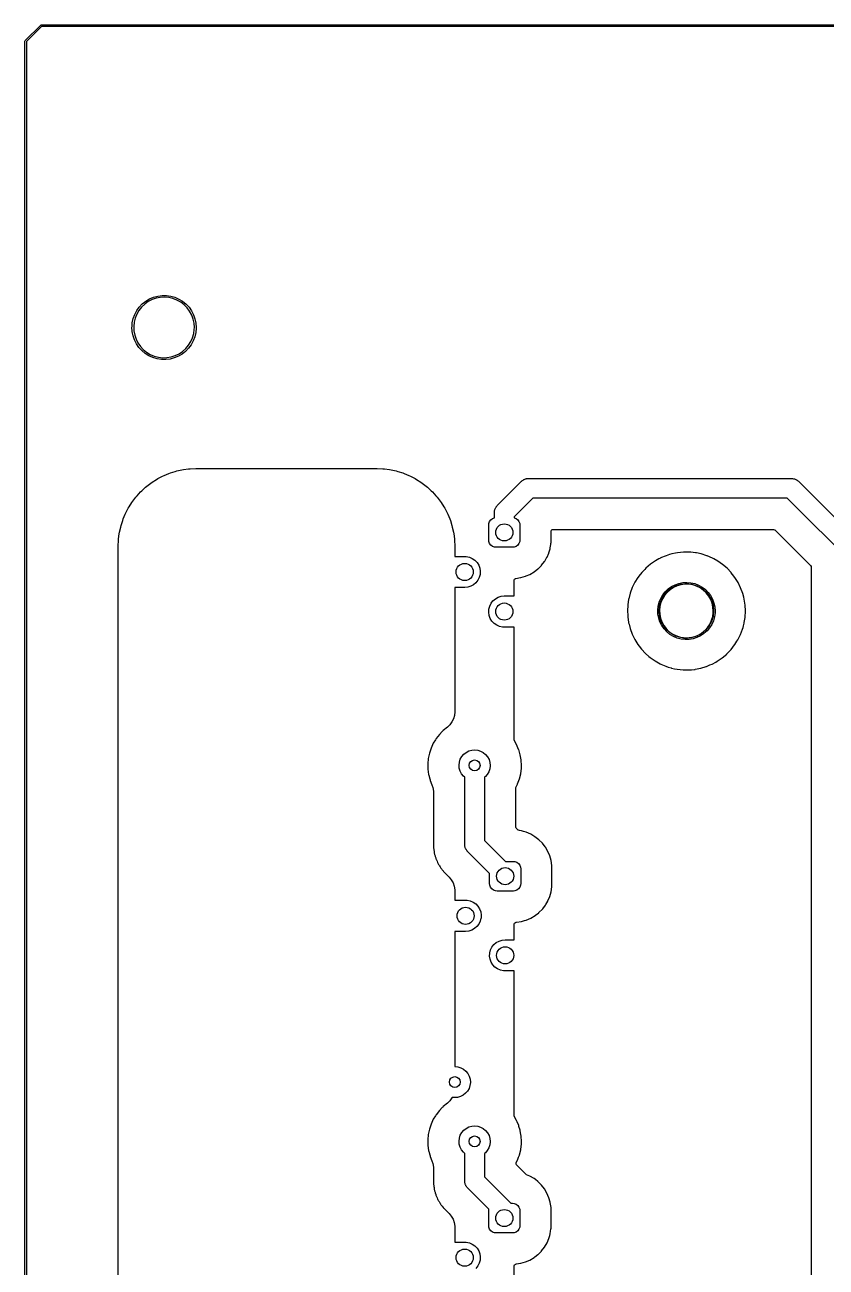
# Model space of a CAD drawing. Extents: x 0 to 145, y 0 to 145.
# Drawn here: x -0.1 to 51.4, y 65.3 to 145.1 of the extents above; entities that cross this region are included whole.
import ezdxf

# ---------------------------------------------------------------- set-up
doc = ezdxf.new("R2010")
doc.units = 0
doc.layers.add('BLACK', color=7, linetype='CONTINUOUS')

msp = doc.modelspace()

# ---------------------------------------------------------------- linework, layer by layer
at = {"layer": 'BLACK', "linetype": 'CONTINUOUS'}
for p, q in [((-0.03535, 144.035), (0.96464, 145.035)), ((1.02071, 144.95), (0.05, 143.979)), ((0.96464, 145.035), (1, 145.05)), ((1, 145.05), (144, 145.05)), ((143.979, 144.95), (1.02071, 144.95)), ((-0.05, 144), (-0.03535, 144.035)), ((-0.05, 1), (-0.05, 144)), ((0.05, 143.979), (0.05, 1.02071)), ((7.94478, 127.465), (8.20253, 127.575)), ((8.20253, 127.575), (8.47283, 127.649)), ((8.63623, 127.56), (8.36678, 127.506)), ((8.47283, 127.649), (8.75065, 127.686)), ((8.91055, 127.575), (8.63623, 127.56)), ((8.75065, 127.686), (9.03087, 127.684)), ((9.18426, 127.551), (8.91055, 127.575)), ((9.03087, 127.684), (9.3083, 127.645)), ((9.4519, 127.489), (9.18426, 127.551)), ((9.3083, 127.645), (9.5778, 127.568)), ((9.5778, 127.568), (9.83439, 127.456)), ((7.12922, 126.716), (7.29274, 126.943)), ((7.44145, 126.939), (7.27136, 126.723)), ((7.29274, 126.943), (7.48564, 127.146)), ((7.64024, 127.129), (7.44145, 126.939)), ((7.48564, 127.146), (7.70433, 127.322)), ((7.86376, 127.288), (7.64024, 127.129)), ((7.70433, 127.322), (7.94478, 127.465)), ((8.10756, 127.415), (7.86376, 127.288)), ((8.36678, 127.506), (8.10756, 127.415)), ((9.70812, 127.39), (9.4519, 127.489)), ((9.94782, 127.256), (9.70812, 127.39)), ((9.83439, 127.456), (10.0733, 127.309)), ((10.1662, 127.089), (9.94782, 127.256)), ((10.0733, 127.309), (10.2902, 127.132)), ((10.359, 126.893), (10.1662, 127.089)), ((10.2902, 127.132), (10.4809, 126.926)), ((10.5222, 126.672), (10.359, 126.893)), ((10.4809, 126.926), (10.642, 126.697)), ((6.8421, 125.931), (6.90179, 126.205)), ((6.90179, 126.205), (6.9981, 126.468)), ((6.96401, 125.964), (6.936, 125.691)), ((7.03024, 126.231), (6.96401, 125.964)), ((6.9981, 126.468), (7.12922, 126.716)), ((7.13338, 126.486), (7.03024, 126.231)), ((7.27136, 126.723), (7.13338, 126.486)), ((10.6526, 126.43), (10.5222, 126.672)), ((10.642, 126.697), (10.7706, 126.448)), ((10.7477, 126.173), (10.6526, 126.43)), ((10.8056, 125.904), (10.7477, 126.173)), ((10.7706, 126.448), (10.8641, 126.184)), ((10.8641, 126.184), (10.9209, 125.91)), ((6.82011, 125.652), (6.82322, 125.691)), ((6.83624, 125.372), (6.82011, 125.652)), ((6.82322, 125.691), (6.8421, 125.931)), ((6.89019, 125.097), (6.83624, 125.372)), ((6.936, 125.691), (6.94679, 125.417)), ((6.94679, 125.417), (6.99615, 125.146)), ((10.71, 124.971), (10.7845, 125.236)), ((10.7845, 125.236), (10.8211, 125.508)), ((10.825, 125.63), (10.8056, 125.904)), ((10.8211, 125.508), (10.825, 125.63)), ((10.9146, 125.308), (10.8521, 125.035)), ((10.9395, 125.587), (10.9146, 125.308)), ((10.9209, 125.91), (10.94, 125.63)), ((10.94, 125.63), (10.9395, 125.587)), ((6.98096, 124.832), (6.89019, 125.097)), ((7.10687, 124.581), (6.98096, 124.832)), ((6.99615, 125.146), (7.08309, 124.886)), ((7.08309, 124.886), (7.20589, 124.64)), ((7.26559, 124.35), (7.10687, 124.581)), ((7.20589, 124.64), (7.3621, 124.414)), ((7.3621, 124.414), (7.54859, 124.212)), ((10.2767, 124.276), (10.4535, 124.487)), ((10.6193, 124.526), (10.4534, 124.3)), ((10.4535, 124.487), (10.5989, 124.72)), ((10.5989, 124.72), (10.71, 124.971)), ((10.753, 124.772), (10.6193, 124.526)), ((10.8521, 125.035), (10.753, 124.772)), ((7.45418, 124.143), (7.26559, 124.35)), ((7.66916, 123.963), (7.45418, 124.143)), ((7.54859, 124.212), (7.76164, 124.039)), ((7.90654, 123.815), (7.66916, 123.963)), ((7.76164, 124.039), (7.99701, 123.897)), ((8.16194, 123.699), (7.90654, 123.815)), ((7.99701, 123.897), (8.25, 123.79)), ((8.43062, 123.62), (8.16194, 123.699)), ((8.25, 123.79), (8.51555, 123.719)), ((8.70762, 123.577), (8.43062, 123.62)), ((8.51555, 123.719), (8.78838, 123.687)), ((8.98781, 123.573), (8.70762, 123.577)), ((8.78838, 123.687), (9.06304, 123.694)), ((9.26601, 123.606), (8.98781, 123.573)), ((9.06304, 123.694), (9.33404, 123.739)), ((9.53706, 123.678), (9.26601, 123.606)), ((9.33404, 123.739), (9.59599, 123.822)), ((9.79595, 123.785), (9.53706, 123.678)), ((9.59599, 123.822), (9.84365, 123.941)), ((10.0379, 123.926), (9.79595, 123.785)), ((9.84365, 123.941), (10.0721, 124.093)), ((10.2584, 124.099), (10.0379, 123.926)), ((10.0721, 124.093), (10.2767, 124.276)), ((10.4534, 124.3), (10.2584, 124.099)), ((9.28274, 116.295), (9.59307, 116.393)), ((9.59307, 116.393), (9.69998, 116.422)), ((9.69998, 116.422), (10.0177, 116.492)), ((10.0177, 116.492), (10.1267, 116.511)), ((10.1267, 116.511), (10.4493, 116.554)), ((10.4493, 116.554), (10.5596, 116.563)), ((10.5596, 116.563), (10.9123, 116.579)), ((10.9123, 116.579), (10.9677, 116.58)), ((10.9677, 116.58), (22.5023, 116.58)), ((22.5023, 116.58), (22.5577, 116.579)), ((22.5577, 116.579), (22.9104, 116.563)), ((22.9104, 116.563), (23.0207, 116.554)), ((23.0207, 116.554), (23.3433, 116.511)), ((23.3433, 116.511), (23.4523, 116.492)), ((23.4523, 116.492), (23.77, 116.422)), ((23.77, 116.422), (23.8769, 116.393)), ((23.8769, 116.393), (24.1873, 116.295)), ((7.77002, 115.444), (8.02817, 115.642)), ((8.02817, 115.642), (8.11885, 115.706)), ((8.11885, 115.706), (8.39327, 115.88)), ((8.39327, 115.88), (8.48914, 115.936)), ((8.48914, 115.936), (8.77777, 116.086)), ((8.77777, 116.086), (8.87809, 116.133)), ((8.87809, 116.133), (9.17871, 116.257)), ((9.17871, 116.257), (9.28274, 116.295)), ((24.1873, 116.295), (24.2913, 116.257)), ((24.2913, 116.257), (24.5919, 116.133)), ((24.5919, 116.133), (24.6922, 116.086)), ((24.6922, 116.086), (24.9809, 115.936)), ((24.9809, 115.936), (25.0767, 115.88)), ((25.0767, 115.88), (25.3511, 115.706)), ((25.3511, 115.706), (25.4418, 115.642)), ((25.4418, 115.642), (25.7, 115.444)), ((30.256, 114.199), (31.816, 115.759)), ((31.816, 115.759), (31.8265, 115.768)), ((31.8265, 115.768), (31.8303, 115.773)), ((31.8303, 115.773), (31.8384, 115.779)), ((31.8384, 115.779), (31.8758, 115.812)), ((31.8758, 115.812), (31.9187, 115.837)), ((31.9187, 115.837), (31.9591, 115.866)), ((31.9591, 115.866), (31.987, 115.878)), ((31.987, 115.878), (32.0128, 115.893)), ((32.0128, 115.893), (32.0607, 115.907)), ((32.0607, 115.907), (32.1071, 115.925)), ((32.1071, 115.925), (32.1368, 115.929)), ((32.1368, 115.929), (32.1657, 115.937)), ((32.1657, 115.937), (32.2155, 115.939)), ((32.2155, 115.939), (32.265, 115.945)), ((32.265, 115.945), (49.12, 115.945)), ((49.12, 115.945), (49.134, 115.944)), ((49.134, 115.944), (49.1399, 115.945)), ((49.1399, 115.945), (49.1498, 115.943)), ((49.1498, 115.943), (49.1996, 115.94)), ((49.1996, 115.94), (49.2479, 115.928)), ((49.2479, 115.928), (49.2972, 115.92)), ((49.2972, 115.92), (49.3247, 115.908)), ((49.3247, 115.908), (49.3538, 115.9)), ((49.3538, 115.9), (49.3975, 115.876)), ((49.3975, 115.876), (49.4432, 115.857)), ((49.4432, 115.857), (49.4669, 115.838)), ((49.4669, 115.838), (49.4932, 115.824)), ((49.4932, 115.824), (49.5296, 115.79)), ((49.5296, 115.79), (49.569, 115.759)), ((49.569, 115.759), (54.649, 110.679)), ((7.07605, 114.75), (7.14721, 114.835)), ((7.14721, 114.835), (7.36703, 115.075)), ((7.36703, 115.075), (7.44532, 115.153)), ((7.44532, 115.153), (7.68521, 115.373)), ((7.68521, 115.373), (7.77002, 115.444)), ((25.7, 115.444), (25.7848, 115.373)), ((25.7848, 115.373), (26.0247, 115.153)), ((26.0247, 115.153), (26.103, 115.075)), ((26.103, 115.075), (26.3228, 114.835)), ((26.3228, 114.835), (26.3939, 114.75)), ((6.43404, 113.742), (6.58429, 114.031)), ((6.58429, 114.031), (6.63965, 114.127)), ((6.63965, 114.127), (6.81447, 114.401)), ((6.81447, 114.401), (6.87796, 114.492)), ((6.87796, 114.492), (7.07605, 114.75)), ((26.3939, 114.75), (26.592, 114.492)), ((26.592, 114.492), (26.6555, 114.401)), ((26.6555, 114.401), (26.8304, 114.127)), ((26.8304, 114.127), (26.8857, 114.031)), ((26.8857, 114.031), (27.036, 113.742)), ((30.1146, 113.984), (30.1386, 114.027)), ((30.1386, 114.027), (30.1584, 114.073)), ((30.1584, 114.073), (30.1768, 114.097)), ((30.1768, 114.097), (30.1913, 114.123)), ((30.1913, 114.123), (30.2254, 114.16)), ((30.2254, 114.16), (30.256, 114.199)), ((32.528, 114.675), (31.34, 113.487)), ((48.857, 114.675), (32.528, 114.675)), ((53.565, 109.967), (48.857, 114.675)), ((6.12703, 112.927), (6.22488, 113.237)), ((6.22488, 113.237), (6.26274, 113.341)), ((6.26274, 113.341), (6.38726, 113.642)), ((6.38726, 113.642), (6.43404, 113.742)), ((27.036, 113.742), (27.0827, 113.642)), ((27.0827, 113.642), (27.2073, 113.341)), ((27.2073, 113.341), (27.2451, 113.237)), ((27.2451, 113.237), (27.343, 112.927)), ((29.7635, 113.185), (29.8445, 113.293)), ((29.8445, 113.293), (29.9525, 113.374)), ((29.9525, 113.374), (30.07, 113.418)), ((30.07, 113.75), (30.0709, 113.764)), ((30.07, 113.418), (30.07, 113.75)), ((30.0703, 113.77), (30.0719, 113.78)), ((30.0709, 113.764), (30.0703, 113.77)), ((30.0719, 113.78), (30.075, 113.83)), ((30.075, 113.83), (30.0874, 113.878)), ((30.0874, 113.878), (30.0952, 113.927)), ((30.0952, 113.927), (30.1071, 113.955)), ((30.1071, 113.955), (30.1146, 113.984)), ((31.34, 113.487), (31.34, 113.418)), ((31.34, 113.418), (31.4575, 113.374)), ((31.4575, 113.374), (31.5655, 113.293)), ((31.5655, 113.293), (31.6465, 113.185)), ((6.00873, 112.393), (6.02795, 112.502)), ((6.02795, 112.502), (6.09838, 112.82)), ((6.09838, 112.82), (6.12703, 112.927)), ((27.343, 112.927), (27.3716, 112.82)), ((27.3716, 112.82), (27.442, 112.502)), ((27.442, 112.502), (27.4613, 112.393)), ((29.705, 112.956), (29.7161, 113.059)), ((29.705, 112.004), (29.705, 112.956)), ((29.7161, 113.059), (29.7635, 113.185)), ((31.6465, 113.185), (31.6939, 113.059)), ((31.6939, 113.059), (31.705, 112.956)), ((31.705, 112.956), (31.705, 112.004)), ((33.7055, 112.549), (33.7255, 112.617)), ((33.7055, 111.882), (33.7055, 112.549)), ((33.7255, 112.617), (33.7792, 112.663)), ((33.7792, 112.663), (33.8315, 112.674)), ((33.8315, 112.674), (47.9761, 112.674)), ((47.9761, 112.674), (48.0443, 112.654)), ((48.0443, 112.654), (48.0652, 112.638)), ((48.0652, 112.638), (50.3531, 110.35)), ((5.94, 111.552), (5.94121, 111.608)), ((5.94121, 111.608), (5.95661, 111.96)), ((5.95661, 111.96), (5.96626, 112.071)), ((5.96626, 112.071), (6.00873, 112.393)), ((27.4613, 112.393), (27.5037, 112.071)), ((27.5037, 112.071), (27.5134, 111.96)), ((27.5134, 111.96), (27.5288, 111.608)), ((27.5288, 111.608), (27.53, 111.552)), ((29.7161, 111.901), (29.705, 112.004)), ((29.7635, 111.775), (29.7161, 111.901)), ((29.8445, 111.667), (29.7635, 111.775)), ((29.9525, 111.586), (29.8445, 111.667)), ((31.5655, 111.667), (31.4575, 111.586)), ((31.6465, 111.775), (31.5655, 111.667)), ((31.6939, 111.901), (31.6465, 111.775)), ((31.705, 112.004), (31.6939, 111.901)), ((33.6555, 111.484), (33.6884, 111.705)), ((33.6884, 111.705), (33.7014, 111.793)), ((33.7014, 111.793), (33.7019, 111.796)), ((33.7014, 111.793), (33.7014, 111.793)), ((33.7019, 111.796), (33.7055, 111.882)), ((5.94, 9.84769), (5.94, 111.552)), ((27.53, 111.552), (27.53, 110.94)), ((27.53, 110.94), (28.165, 110.94)), ((28.165, 110.94), (28.2695, 110.935)), ((28.2695, 110.935), (28.4674, 110.893)), ((28.4674, 110.893), (28.6529, 110.813)), ((28.6529, 110.813), (28.8184, 110.697)), ((30.079, 111.539), (29.9525, 111.586)), ((30.1812, 111.527), (30.079, 111.539)), ((31.2287, 111.527), (30.1812, 111.527)), ((31.331, 111.539), (31.2287, 111.527)), ((31.4575, 111.586), (31.331, 111.539)), ((33.3019, 110.643), (33.4439, 110.885)), ((33.4439, 110.885), (33.446, 110.889)), ((33.446, 110.889), (33.4475, 110.892)), ((33.4475, 110.892), (33.5561, 111.147)), ((33.4475, 110.892), (33.4475, 110.892)), ((33.5561, 111.147), (33.5697, 111.179)), ((33.5697, 111.179), (33.6375, 111.42)), ((33.6375, 111.42), (33.6544, 111.48)), ((33.6544, 111.48), (33.6555, 111.484)), ((33.6544, 111.48), (33.6544, 111.48)), ((40.7277, 110.835), (40.6264, 110.779)), ((40.7305, 110.836), (40.7277, 110.835)), ((40.7277, 110.835), (40.7277, 110.835)), ((40.7334, 110.838), (40.7305, 110.836)), ((41.0797, 110.985), (40.7334, 110.838)), ((40.7334, 110.838), (40.7334, 110.838)), ((41.0826, 110.987), (41.0797, 110.985)), ((41.3132, 111.058), (41.0826, 110.987)), ((41.4451, 111.1), (41.3132, 111.058)), ((41.4481, 111.1), (41.4451, 111.1)), ((41.4451, 111.1), (41.4451, 111.1)), ((41.4512, 111.101), (41.4481, 111.1)), ((41.6784, 111.147), (41.4512, 111.101)), ((41.4512, 111.101), (41.4512, 111.101)), ((41.8233, 111.177), (41.6784, 111.147)), ((41.8264, 111.177), (41.8233, 111.177)), ((42.0143, 111.196), (41.8264, 111.177)), ((41.8264, 111.177), (41.8264, 111.177)), ((42.2042, 111.215), (42.0143, 111.196)), ((42.3949, 111.215), (42.2042, 111.215)), ((42.5838, 111.214), (42.3949, 111.215)), ((42.587, 111.214), (42.5838, 111.214)), ((42.5838, 111.214), (42.5838, 111.214)), ((42.5902, 111.214), (42.587, 111.214)), ((42.6739, 111.205), (42.5902, 111.214)), ((42.5902, 111.214), (42.5902, 111.214)), ((42.9678, 111.175), (42.6739, 111.205)), ((42.9709, 111.174), (42.9678, 111.175)), ((43.0346, 111.161), (42.9709, 111.174)), ((42.9709, 111.174), (42.9709, 111.174)), ((43.3427, 111.097), (43.0346, 111.161)), ((43.7078, 110.982), (43.3427, 111.097)), ((43.7107, 110.981), (43.7078, 110.982)), ((44.0564, 110.832), (43.7107, 110.981)), ((43.7107, 110.981), (43.7107, 110.981)), ((44.0565, 110.832), (44.0564, 110.832)), ((44.0594, 110.831), (44.0565, 110.832)), ((44.0622, 110.829), (44.0594, 110.831)), ((44.1522, 110.779), (44.0622, 110.829)), ((44.0622, 110.829), (44.0622, 110.829)), ((28.8184, 110.697), (28.9573, 110.55)), ((28.9573, 110.55), (29.0638, 110.378)), ((29.0638, 110.378), (29.1336, 110.189)), ((29.1336, 110.189), (29.1638, 109.989)), ((32.6241, 109.952), (32.8669, 110.14)), ((32.8669, 110.14), (32.87, 110.142)), ((32.8669, 110.14), (32.8669, 110.14)), ((32.87, 110.142), (33.0395, 110.312)), ((33.0395, 110.312), (33.0904, 110.363)), ((33.0904, 110.363), (33.0933, 110.366)), ((33.0933, 110.366), (33.1001, 110.375)), ((33.1001, 110.375), (33.2838, 110.613)), ((33.2838, 110.613), (33.2863, 110.616)), ((33.2838, 110.613), (33.2838, 110.613)), ((33.2863, 110.616), (33.3019, 110.643)), ((39.7114, 110.103), (39.525, 109.908)), ((39.7873, 110.183), (39.7114, 110.103)), ((39.7895, 110.185), (39.7873, 110.183)), ((39.7873, 110.183), (39.7873, 110.183)), ((40.0806, 110.434), (39.7895, 110.185)), ((40.3388, 110.612), (40.0806, 110.434)), ((40.3927, 110.65), (40.3388, 110.612)), ((40.3953, 110.651), (40.3927, 110.65)), ((40.3927, 110.65), (40.3927, 110.65)), ((40.6264, 110.779), (40.3953, 110.651)), ((44.3939, 110.644), (44.1522, 110.779)), ((44.7078, 110.425), (44.3939, 110.644)), ((44.9981, 110.176), (44.7078, 110.425)), ((45.2616, 109.898), (44.9981, 110.176)), ((50.3531, 110.35), (50.3871, 110.287)), ((50.3871, 110.287), (50.39, 110.261)), ((50.39, 110.261), (50.39, 26.41)), ((28.8892, 109.25), (28.7357, 109.119)), ((29.013, 109.41), (28.8892, 109.25)), ((29.1023, 109.591), (29.013, 109.41)), ((29.1532, 109.787), (29.1023, 109.591)), ((29.1536, 109.793), (29.1532, 109.787)), ((29.1538, 109.794), (29.1536, 109.793)), ((29.1639, 109.987), (29.1538, 109.794)), ((29.1638, 109.989), (29.1637, 109.987)), ((29.1637, 109.987), (29.1639, 109.987)), ((31.34, 109.407), (31.36, 109.475)), ((31.34, 108.4), (31.34, 109.407)), ((31.36, 109.475), (31.4137, 109.522)), ((31.4137, 109.522), (31.4473, 109.532)), ((31.4473, 109.532), (31.7532, 109.578)), ((31.7532, 109.578), (31.7571, 109.579)), ((31.7571, 109.579), (31.9081, 109.622)), ((31.7571, 109.579), (31.7571, 109.579)), ((31.9081, 109.622), (32.0572, 109.664)), ((32.0572, 109.664), (32.0746, 109.672)), ((32.0746, 109.672), (32.1187, 109.691)), ((32.1187, 109.691), (32.3478, 109.788)), ((32.3478, 109.788), (32.6202, 109.949)), ((32.6202, 109.949), (32.6241, 109.952)), ((39.0864, 109.282), (38.9168, 108.939)), ((39.2814, 109.593), (39.0864, 109.282)), ((39.2882, 109.603), (39.2814, 109.593)), ((39.2899, 109.606), (39.2882, 109.603)), ((39.2882, 109.603), (39.2882, 109.603)), ((39.3352, 109.664), (39.2899, 109.606)), ((39.5231, 109.906), (39.3352, 109.664)), ((39.525, 109.908), (39.5231, 109.906)), ((39.5231, 109.906), (39.5231, 109.906)), ((41.904, 109.209), (42.1586, 109.26)), ((42.1586, 109.26), (42.4179, 109.274)), ((42.4179, 109.274), (42.6765, 109.251)), ((42.6765, 109.251), (42.9294, 109.193)), ((45.2635, 109.896), (45.2616, 109.898)), ((45.3478, 109.787), (45.2635, 109.896)), ((45.2635, 109.896), (45.2635, 109.896)), ((45.4957, 109.595), (45.3478, 109.787)), ((45.698, 109.27), (45.4957, 109.595)), ((45.6994, 109.267), (45.698, 109.27)), ((45.865, 108.929), (45.6994, 109.267)), ((45.6994, 109.267), (45.6994, 109.267)), ((28.165, 108.94), (27.53, 108.94)), ((27.53, 108.94), (27.53, 100.967)), ((28.3661, 108.96), (28.165, 108.94)), ((28.5589, 109.021), (28.3661, 108.96)), ((28.7357, 109.119), (28.5589, 109.021)), ((38.7827, 108.58), (38.6856, 108.21)), ((38.9168, 108.939), (38.7827, 108.58)), ((40.7384, 108.245), (40.8688, 108.469)), ((40.9864, 108.436), (40.854, 108.218)), ((40.8688, 108.469), (41.0296, 108.673)), ((41.1497, 108.633), (40.9864, 108.436)), ((41.0296, 108.673), (41.2174, 108.852)), ((41.3402, 108.803), (41.1497, 108.633)), ((41.2174, 108.852), (41.4286, 109.003)), ((41.5538, 108.943), (41.3402, 108.803)), ((41.4286, 109.003), (41.659, 109.123)), ((41.7857, 109.05), (41.5538, 108.943)), ((41.659, 109.123), (41.904, 109.209)), ((42.0308, 109.121), (41.7857, 109.05)), ((42.2838, 109.156), (42.0308, 109.121)), ((42.5392, 109.152), (42.2838, 109.156)), ((42.7912, 109.111), (42.5392, 109.152)), ((43.0344, 109.033), (42.7912, 109.111)), ((42.9294, 109.193), (43.1716, 109.099)), ((43.2634, 108.92), (43.0344, 109.033)), ((43.1716, 109.099), (43.3981, 108.972)), ((43.4732, 108.775), (43.2634, 108.92)), ((43.3981, 108.972), (43.6045, 108.815)), ((43.6592, 108.6), (43.4732, 108.775)), ((43.6045, 108.815), (43.7866, 108.63)), ((43.8173, 108.399), (43.6592, 108.6)), ((43.7866, 108.63), (43.9409, 108.421)), ((43.9409, 108.421), (44.0642, 108.192)), ((45.8664, 108.926), (45.865, 108.929)), ((45.9992, 108.567), (45.8664, 108.926)), ((46, 108.564), (45.9992, 108.567)), ((46.0608, 108.329), (46, 108.564)), ((46, 108.564), (46, 108.564)), ((29.7168, 107.553), (29.7677, 107.749)), ((29.7677, 107.749), (29.857, 107.93)), ((29.857, 107.93), (29.9808, 108.09)), ((29.9808, 108.09), (30.1343, 108.221)), ((30.1343, 108.221), (30.3111, 108.319)), ((30.3111, 108.319), (30.5039, 108.38)), ((30.5039, 108.38), (30.705, 108.4)), ((30.705, 108.4), (31.34, 108.4)), ((38.625, 107.806), (38.6057, 107.449)), ((38.6262, 107.828), (38.625, 107.806)), ((38.6264, 107.831), (38.6262, 107.828)), ((38.6262, 107.828), (38.6262, 107.828)), ((38.6831, 108.194), (38.6264, 107.831)), ((38.6851, 108.207), (38.6831, 108.194)), ((38.6856, 108.21), (38.6851, 108.207)), ((38.6851, 108.207), (38.6851, 108.207)), ((40.5519, 107.494), (40.5784, 107.752)), ((40.5784, 107.752), (40.641, 108.004)), ((40.641, 108.004), (40.7384, 108.245)), ((40.6924, 107.735), (40.6668, 107.481)), ((40.7552, 107.983), (40.6924, 107.735)), ((40.854, 108.218), (40.7552, 107.983)), ((43.944, 108.178), (43.8173, 108.399)), ((44.0365, 107.94), (43.944, 108.178)), ((44.0929, 107.691), (44.0365, 107.94)), ((44.0642, 108.192), (44.154, 107.949)), ((44.1118, 107.436), (44.0929, 107.691)), ((44.154, 107.949), (44.2087, 107.695)), ((44.2087, 107.695), (44.227, 107.436)), ((46.0951, 108.197), (46.0608, 108.329)), ((46.153, 107.818), (46.0951, 108.197)), ((46.1531, 107.815), (46.153, 107.818)), ((46.1722, 107.438), (46.1531, 107.815)), ((46.1531, 107.815), (46.1531, 107.815)), ((29.7061, 107.353), (29.7162, 107.546)), ((29.7063, 107.353), (29.7061, 107.353)), ((29.7062, 107.351), (29.7063, 107.353)), ((29.7364, 107.151), (29.7062, 107.351)), ((29.7162, 107.546), (29.7164, 107.547)), ((29.7164, 107.547), (29.7168, 107.553)), ((29.8062, 106.962), (29.7364, 107.151)), ((29.9127, 106.79), (29.8062, 106.962)), ((38.6057, 107.449), (38.6058, 107.446)), ((38.6058, 107.446), (38.6196, 107.154)), ((38.6196, 107.154), (38.6237, 107.067)), ((38.6237, 107.067), (38.6803, 106.688)), ((40.5524, 107.481), (40.5519, 107.494)), ((40.5621, 107.234), (40.5524, 107.481)), ((40.6087, 106.979), (40.5621, 107.234)), ((40.6909, 106.733), (40.6087, 106.979)), ((40.6668, 107.481), (40.679, 107.226)), ((40.679, 107.226), (40.7288, 106.976)), ((40.7288, 106.976), (40.8151, 106.735)), ((43.903, 106.614), (44.0079, 106.847)), ((44.0079, 106.847), (44.0772, 107.093)), ((44.0772, 107.093), (44.1095, 107.346)), ((44.1095, 107.346), (44.1118, 107.436)), ((44.1888, 107.063), (44.1183, 106.813)), ((44.2234, 107.321), (44.1888, 107.063)), ((44.227, 107.436), (44.2234, 107.321)), ((46.0964, 106.691), (46.1497, 107.024)), ((46.1497, 107.024), (46.1502, 107.027)), ((46.1502, 107.027), (46.1525, 107.067)), ((46.1525, 107.067), (46.1722, 107.408)), ((46.1724, 107.436), (46.1722, 107.438)), ((46.1722, 107.408), (46.1723, 107.41)), ((46.1723, 107.41), (46.1724, 107.436)), ((30.0516, 106.643), (29.9127, 106.79)), ((30.2171, 106.527), (30.0516, 106.643)), ((30.4026, 106.447), (30.2171, 106.527)), ((30.6005, 106.405), (30.4026, 106.447)), ((30.705, 106.4), (30.6005, 106.405)), ((31.34, 106.4), (30.705, 106.4)), ((31.34, 99.1665), (31.34, 106.4)), ((38.6803, 106.688), (38.6811, 106.685)), ((38.6811, 106.685), (38.6811, 106.685)), ((38.6811, 106.685), (38.7068, 106.584)), ((38.7068, 106.584), (38.7748, 106.317)), ((38.7748, 106.317), (38.9064, 105.958)), ((40.807, 106.5), (40.6909, 106.733)), ((40.9546, 106.287), (40.807, 106.5)), ((40.8151, 106.735), (40.936, 106.51)), ((40.936, 106.51), (41.0888, 106.306)), ((41.1308, 106.096), (40.9546, 106.287)), ((41.0888, 106.306), (41.2701, 106.126)), ((41.3321, 105.932), (41.1308, 106.096)), ((41.2701, 106.126), (41.476, 105.975)), ((43.1845, 105.908), (43.4016, 106.042)), ((43.4016, 106.042), (43.5965, 106.207)), ((43.7089, 106.157), (43.5155, 105.984)), ((43.5965, 106.207), (43.7649, 106.399)), ((43.876, 106.356), (43.7089, 106.157)), ((43.7649, 106.399), (43.903, 106.614)), ((44.0134, 106.576), (43.876, 106.356)), ((44.1183, 106.813), (44.0134, 106.576)), ((45.8559, 105.921), (45.9912, 106.279)), ((45.9912, 106.279), (46.0182, 106.381)), ((46.0182, 106.381), (46.0483, 106.494)), ((46.0483, 106.494), (46.0897, 106.649)), ((46.0897, 106.649), (46.0964, 106.691)), ((38.9064, 105.958), (39.0736, 105.613)), ((39.0736, 105.613), (39.2748, 105.288)), ((39.2748, 105.288), (39.351, 105.188)), ((41.5546, 105.798), (41.3321, 105.932)), ((41.476, 105.975), (41.702, 105.856)), ((41.7936, 105.697), (41.5546, 105.798)), ((41.702, 105.856), (41.9431, 105.772)), ((42.0446, 105.631), (41.7936, 105.697)), ((41.9431, 105.772), (42.194, 105.724)), ((42.3024, 105.6), (42.0446, 105.631)), ((42.194, 105.724), (42.4491, 105.714)), ((42.562, 105.606), (42.3024, 105.6)), ((42.4491, 105.714), (42.703, 105.742)), ((42.8181, 105.649), (42.562, 105.606)), ((42.703, 105.742), (42.9499, 105.807)), ((43.0656, 105.727), (42.8181, 105.649)), ((42.9499, 105.807), (43.1845, 105.908)), ((43.2997, 105.839), (43.0656, 105.727)), ((43.5155, 105.984), (43.2997, 105.839)), ((45.3641, 105.107), (45.4806, 105.255)), ((45.4806, 105.255), (45.5028, 105.29)), ((45.5028, 105.29), (45.6302, 105.492)), ((45.6302, 105.492), (45.6851, 105.579)), ((45.6851, 105.579), (45.6865, 105.582)), ((45.6865, 105.582), (45.8545, 105.918)), ((45.6865, 105.582), (45.6865, 105.582)), ((45.8545, 105.918), (45.8559, 105.921)), ((39.351, 105.188), (39.5037, 104.989)), ((39.5037, 104.989), (39.5078, 104.984)), ((39.5078, 104.984), (39.7704, 104.705)), ((39.7704, 104.705), (39.7728, 104.703)), ((39.7728, 104.703), (39.7728, 104.703)), ((39.7728, 104.703), (39.9776, 104.526)), ((39.9776, 104.526), (40.0597, 104.455)), ((40.0597, 104.455), (40.3729, 104.235)), ((44.6869, 104.43), (44.6894, 104.433)), ((44.6894, 104.433), (44.9764, 104.676)), ((44.6894, 104.433), (44.6894, 104.433)), ((44.9764, 104.676), (44.9765, 104.676)), ((44.9765, 104.676), (44.9789, 104.678)), ((44.9789, 104.678), (44.9811, 104.68)), ((44.9811, 104.68), (45.2277, 104.937)), ((44.9811, 104.68), (44.9811, 104.68)), ((45.2277, 104.937), (45.2443, 104.954)), ((45.2443, 104.954), (45.2498, 104.961)), ((45.2498, 104.961), (45.3641, 105.107)), ((40.3729, 104.235), (40.4941, 104.167)), ((40.4941, 104.167), (40.6982, 104.052)), ((40.6982, 104.052), (40.7068, 104.047)), ((40.7068, 104.047), (40.7097, 104.046)), ((40.7097, 104.046), (40.7097, 104.046)), ((40.7097, 104.046), (40.7457, 104.03)), ((40.7457, 104.03), (41.0579, 103.895)), ((41.0579, 103.895), (41.2215, 103.842)), ((41.2215, 103.842), (41.4195, 103.779)), ((41.4195, 103.779), (41.4195, 103.779)), ((41.4195, 103.779), (41.4226, 103.778)), ((41.4226, 103.778), (41.626, 103.735)), ((41.626, 103.735), (41.794, 103.7)), ((41.794, 103.7), (41.794, 103.7)), ((41.794, 103.7), (41.7972, 103.699)), ((41.7972, 103.699), (42.1778, 103.659)), ((42.1778, 103.659), (42.181, 103.659)), ((42.181, 103.659), (42.181, 103.659)), ((42.181, 103.659), (42.3549, 103.658)), ((42.3549, 103.658), (42.5606, 103.657)), ((42.5606, 103.657), (42.7052, 103.67)), ((42.7052, 103.67), (42.9385, 103.693)), ((42.9385, 103.693), (42.9385, 103.693)), ((42.9385, 103.693), (42.9417, 103.693)), ((42.9417, 103.693), (42.9448, 103.694)), ((42.9448, 103.694), (43.314, 103.768)), ((42.9448, 103.694), (42.9448, 103.694)), ((43.314, 103.768), (43.314, 103.768)), ((43.314, 103.768), (43.3171, 103.768)), ((43.3171, 103.768), (43.6512, 103.871)), ((43.6512, 103.871), (43.6799, 103.88)), ((43.6799, 103.88), (43.683, 103.881)), ((43.6799, 103.88), (43.6799, 103.88)), ((43.683, 103.881), (43.6859, 103.882)), ((43.6859, 103.882), (43.8992, 103.972)), ((43.6859, 103.882), (43.6859, 103.882)), ((43.8992, 103.972), (44.0356, 104.03)), ((44.0356, 104.03), (44.0384, 104.031)), ((44.0384, 104.031), (44.2669, 104.156)), ((44.0384, 104.031), (44.0384, 104.031)), ((44.2669, 104.156), (44.3714, 104.214)), ((44.3714, 104.214), (44.6869, 104.43)), ((27.4491, 100.521), (27.3504, 100.316)), ((27.5096, 100.74), (27.4491, 100.521)), ((27.53, 100.967), (27.5096, 100.74)), ((26.7253, 99.6993), (26.5455, 99.5176)), ((26.7632, 99.7376), (26.7253, 99.6993)), ((26.7889, 99.7636), (26.7632, 99.7376)), ((26.7632, 99.7376), (26.7632, 99.7376)), ((27.0544, 99.9763), (26.7889, 99.7636)), ((27.2166, 100.132), (27.0544, 99.9763)), ((27.3504, 100.316), (27.2166, 100.132)), ((26.1512, 98.9503), (26.0055, 98.6364)), ((26.2839, 99.167), (26.1512, 98.9503)), ((26.3129, 99.2142), (26.2839, 99.167)), ((26.332, 99.2453), (26.3129, 99.2142)), ((26.3129, 99.2142), (26.3129, 99.2142)), ((26.5455, 99.5176), (26.332, 99.2453)), ((31.3566, 99.1041), (31.34, 99.1665)), ((31.4921, 98.8664), (31.3566, 99.1041)), ((31.4936, 98.8631), (31.4921, 98.8664)), ((31.6265, 98.5514), (31.4936, 98.8631)), ((31.4936, 98.8631), (31.4936, 98.8631)), ((25.8968, 98.3079), (25.8267, 97.9691)), ((26.0055, 98.6364), (25.8968, 98.3079)), ((27.8809, 97.9239), (27.9749, 98.095)), ((27.9749, 98.095), (28.1003, 98.2445)), ((28.1003, 98.2445), (28.2524, 98.3668)), ((28.2524, 98.3668), (28.4254, 98.4572)), ((28.4254, 98.4572), (28.6126, 98.5123)), ((28.6126, 98.5123), (28.807, 98.53)), ((28.807, 98.53), (29.0011, 98.5096)), ((29.0011, 98.5096), (29.1875, 98.4519)), ((29.1875, 98.4519), (29.3592, 98.359)), ((29.3592, 98.359), (29.5096, 98.2346)), ((29.5096, 98.2346), (29.6329, 98.0834)), ((29.6329, 98.0834), (29.7245, 97.9111)), ((31.6279, 98.5481), (31.6265, 98.5514)), ((31.7262, 98.2163), (31.6279, 98.5481)), ((31.7857, 97.8755), (31.7262, 98.2163)), ((25.8267, 97.9691), (25.7959, 97.6244)), ((25.7959, 97.6244), (25.805, 97.2785)), ((25.805, 97.2785), (25.8537, 96.9359)), ((27.8001, 97.544), (27.8219, 97.7379)), ((27.8164, 97.3495), (27.8001, 97.544)), ((27.8702, 97.1619), (27.8164, 97.3495)), ((27.8219, 97.7379), (27.8809, 97.9239)), ((29.7751, 97.3085), (29.7135, 97.1233)), ((29.7245, 97.9111), (29.781, 97.7242)), ((29.7996, 97.5021), (29.7751, 97.3085)), ((29.781, 97.7242), (29.8, 97.53)), ((29.8, 97.53), (29.7996, 97.5021)), ((31.7805, 97.1831), (31.7993, 97.3385)), ((31.7859, 97.8718), (31.7857, 97.8755)), ((31.8054, 97.5328), (31.7859, 97.8718)), ((31.7859, 97.8718), (31.7859, 97.8718)), ((31.7993, 97.3385), (31.7997, 97.3413)), ((31.7993, 97.3385), (31.7993, 97.3385)), ((31.7997, 97.3413), (31.8056, 97.53)), ((31.8056, 97.53), (31.8054, 97.5328)), ((25.8537, 96.9359), (25.863, 96.9006)), ((25.863, 96.9006), (25.9258, 96.6613)), ((25.9258, 96.6613), (25.9415, 96.6012)), ((25.9415, 96.6012), (25.9548, 96.5672)), ((25.9548, 96.5672), (26.0672, 96.2788)), ((27.9594, 96.9883), (27.8702, 97.1619)), ((28.0807, 96.8353), (27.9594, 96.9883)), ((28.165, 96.7636), (28.0807, 96.8353)), ((28.165, 92.45), (28.165, 96.7636)), ((29.4896, 96.8058), (29.435, 96.7632)), ((29.435, 96.7632), (29.435, 92.713)), ((29.6171, 96.9536), (29.4896, 96.8058)), ((29.7135, 97.1233), (29.6171, 96.9536)), ((31.5596, 96.3397), (31.6761, 96.6579)), ((31.6761, 96.6579), (31.6773, 96.6613)), ((31.6761, 96.6579), (31.6761, 96.6579)), ((31.6773, 96.6613), (31.6781, 96.6648)), ((31.6781, 96.6648), (31.6782, 96.6648)), ((31.6782, 96.6648), (31.7572, 96.9942)), ((31.7572, 96.9942), (31.7581, 96.9978)), ((31.7572, 96.9942), (31.7572, 96.9942)), ((31.7581, 96.9978), (31.7805, 97.1831)), ((26.0672, 96.2788), (26.0652, 96.278)), ((26.0652, 96.278), (26.1251, 96.1085)), ((26.1251, 96.1085), (26.1614, 95.8839)), ((26.1614, 95.8839), (26.1645, 95.7947)), ((26.1645, 95.7947), (26.1645, 92.5938)), ((31.4355, 96.0621), (31.4489, 96.1187)), ((31.4355, 93.5938), (31.4355, 96.0621)), ((31.4489, 96.1187), (31.5568, 96.3331)), ((31.5568, 96.3331), (31.5584, 96.3363)), ((31.5568, 96.3331), (31.5568, 96.3331)), ((31.5584, 96.3363), (31.5596, 96.3397)), ((31.4384, 93.5671), (31.4355, 93.5938)), ((31.4724, 93.5048), (31.4384, 93.5671)), ((31.6006, 93.3766), (31.4724, 93.5048)), ((31.6067, 93.3709), (31.6006, 93.3766)), ((31.6711, 93.3411), (31.6067, 93.3709)), ((31.8025, 93.3216), (31.6711, 93.3411)), ((31.8025, 93.3215), (31.8025, 93.3216)), ((31.8065, 93.321), (31.8025, 93.3215)), ((31.8104, 93.3199), (31.8065, 93.321)), ((31.9341, 93.285), (31.8104, 93.3199)), ((31.8104, 93.3199), (31.8104, 93.3199)), ((32.1106, 93.2352), (31.9341, 93.285)), ((26.1642, 92.5738), (26.1611, 92.5422)), ((26.1611, 92.5422), (26.1621, 92.5034)), ((26.1621, 92.5034), (26.1641, 92.429)), ((26.1645, 92.5938), (26.1642, 92.5738)), ((29.435, 92.713), (30.7775, 91.3705)), ((32.1143, 93.2336), (32.1106, 93.2352)), ((32.3977, 93.113), (32.1143, 93.2336)), ((32.4014, 93.1115), (32.3977, 93.113)), ((32.3977, 93.113), (32.3977, 93.113)), ((32.4049, 93.1094), (32.4014, 93.1115)), ((32.6706, 92.9538), (32.4049, 93.1094)), ((32.6741, 92.9518), (32.6706, 92.9538)), ((32.6706, 92.9538), (32.6706, 92.9538)), ((32.9243, 92.7588), (32.6741, 92.9518)), ((33.1479, 92.5355), (32.9243, 92.7588)), ((33.1504, 92.5324), (33.1479, 92.5355)), ((33.3273, 92.3039), (33.1504, 92.5324)), ((33.1504, 92.5324), (33.1504, 92.5324)), ((26.1641, 92.429), (26.1645, 92.3957)), ((26.1645, 92.3957), (26.1645, 92.3681)), ((26.1645, 92.3681), (26.1657, 92.3488)), ((26.1657, 92.3488), (26.166, 92.3377)), ((26.166, 92.3377), (26.1671, 92.3129)), ((26.1671, 92.3129), (26.1695, 92.2199)), ((26.1695, 92.2199), (26.1753, 92.1815)), ((26.1753, 92.1815), (26.1759, 92.1742)), ((26.1759, 92.1742), (26.1768, 92.1669)), ((26.1768, 92.1669), (26.1792, 92.1282)), ((26.1792, 92.1282), (26.1862, 92.0901)), ((26.1862, 92.0901), (26.1862, 92.0901)), ((26.1862, 92.0901), (26.1961, 92.0367)), ((26.1961, 92.0367), (26.2034, 91.993)), ((26.2034, 91.993), (26.2172, 91.901)), ((26.2172, 91.901), (26.2275, 91.8637)), ((26.2275, 91.8637), (26.2291, 91.8564)), ((26.2291, 91.8564), (26.2309, 91.8493)), ((26.2309, 91.8493), (26.2379, 91.8112)), ((26.2379, 91.8112), (26.2496, 91.7742)), ((26.2496, 91.7742), (26.2496, 91.7742)), ((26.2496, 91.7742), (26.2659, 91.7225)), ((26.2659, 91.7225), (26.2785, 91.68)), ((26.2785, 91.68), (26.3033, 91.5903)), ((28.1712, 92.4005), (28.165, 92.45)), ((28.1728, 92.3507), (28.1712, 92.4005)), ((28.1812, 92.3218), (28.1728, 92.3507)), ((28.1849, 92.2921), (28.1812, 92.3218)), ((28.2033, 92.2457), (28.1849, 92.2921)), ((28.2172, 92.1978), (28.2033, 92.2457)), ((28.2325, 92.172), (28.2172, 92.1978)), ((28.2435, 92.1441), (28.2325, 92.172)), ((28.2729, 92.1037), (28.2435, 92.1441)), ((28.2983, 92.0608), (28.2729, 92.1037)), ((28.3312, 92.0234), (28.2983, 92.0608)), ((28.3371, 92.0153), (28.3312, 92.0234)), ((28.3417, 92.0115), (28.3371, 92.0153)), ((28.351, 92.001), (28.3417, 92.0115)), ((29.7625, 90.5895), (28.351, 92.001)), ((33.3414, 92.2857), (33.3273, 92.3039)), ((33.5015, 92.0133), (33.3414, 92.2857)), ((33.6257, 91.7227), (33.5015, 92.0133)), ((33.712, 91.4187), (33.6257, 91.7227)), ((26.3033, 91.5903), (26.3182, 91.5545)), ((26.3182, 91.5545), (26.3206, 91.5476)), ((26.3206, 91.5476), (26.3232, 91.5407)), ((26.3232, 91.5407), (26.3349, 91.5037)), ((26.3349, 91.5037), (26.3735, 91.419)), ((26.3735, 91.419), (26.3911, 91.3784)), ((26.3911, 91.3784), (26.4267, 91.2925)), ((26.4267, 91.2925), (26.4458, 91.2587)), ((26.4458, 91.2587), (26.4491, 91.2521)), ((26.4491, 91.2521), (26.4525, 91.2456)), ((26.4525, 91.2456), (26.4686, 91.2104)), ((26.4686, 91.2104), (26.4888, 91.1773)), ((26.4888, 91.1773), (26.5172, 91.131)), ((26.5172, 91.131), (26.5397, 91.0929)), ((26.5397, 91.0929), (26.5855, 91.0119)), ((26.5855, 91.0119), (26.6085, 90.9807)), ((26.6085, 90.9807), (26.6126, 90.9745)), ((26.6126, 90.9745), (26.6168, 90.9685)), ((26.6168, 90.9685), (26.637, 90.9355)), ((26.637, 90.9355), (26.6612, 90.9051)), ((26.6612, 90.9051), (26.6612, 90.9051)), ((26.6612, 90.9051), (26.6949, 90.8626)), ((30.7775, 91.3705), (31.2862, 91.3705)), ((31.2862, 91.3705), (31.3885, 91.3594)), ((31.3885, 91.3594), (31.515, 91.312)), ((31.515, 91.312), (31.623, 91.231)), ((31.623, 91.231), (31.704, 91.123)), ((31.704, 91.123), (31.7514, 90.9965)), ((31.7514, 90.9965), (31.7625, 90.8942)), ((31.7625, 90.8942), (31.7625, 89.9417)), ((33.759, 91.1062), (33.712, 91.4187)), ((33.763, 91.0159), (33.759, 91.1062)), ((33.763, 89.8201), (33.763, 91.0159)), ((26.6949, 90.8626), (26.7219, 90.8275)), ((26.7219, 90.8275), (26.7773, 90.7527)), ((26.7773, 90.7527), (26.7997, 90.7282)), ((26.7997, 90.7282), (26.8162, 90.7102)), ((26.8162, 90.7102), (26.8158, 90.7099)), ((26.8158, 90.7099), (26.8187, 90.7071)), ((26.8187, 90.7071), (26.8377, 90.6832)), ((26.8377, 90.6832), (26.8654, 90.656)), ((26.8654, 90.656), (26.9472, 90.5755)), ((26.9472, 90.5755), (26.9551, 90.5677)), ((26.9551, 90.5677), (27.1583, 90.3645)), ((27.1583, 90.3645), (27.3041, 90.1899)), ((27.3041, 90.1899), (27.4164, 89.992)), ((29.7625, 89.9417), (29.7625, 90.5895)), ((27.4164, 89.992), (27.4915, 89.7773)), ((27.4915, 89.7773), (27.5271, 89.5526)), ((27.5271, 89.5526), (27.53, 89.4672)), ((27.53, 89.4672), (27.53, 88.878)), ((29.7736, 89.8395), (29.7625, 89.9417)), ((29.821, 89.713), (29.7736, 89.8395)), ((29.902, 89.605), (29.821, 89.713)), ((30.01, 89.524), (29.902, 89.605)), ((30.1365, 89.4766), (30.01, 89.524)), ((30.2387, 89.4655), (30.1365, 89.4766)), ((31.2862, 89.4655), (30.2387, 89.4655)), ((31.3885, 89.4766), (31.2862, 89.4655)), ((31.515, 89.524), (31.3885, 89.4766)), ((31.623, 89.605), (31.515, 89.524)), ((31.704, 89.713), (31.623, 89.605)), ((31.7514, 89.8395), (31.704, 89.713)), ((31.7625, 89.9417), (31.7514, 89.8395)), ((33.6272, 89.1174), (33.713, 89.4215)), ((33.713, 89.4215), (33.7594, 89.7341)), ((33.7594, 89.7341), (33.763, 89.8201)), ((27.53, 88.878), (28.2225, 88.878)), ((28.2225, 88.878), (28.327, 88.8725)), ((28.327, 88.8725), (28.5249, 88.8312)), ((28.5249, 88.8312), (28.7104, 88.7509)), ((28.7104, 88.7509), (28.8759, 88.635)), ((28.8759, 88.635), (29.0148, 88.4881)), ((29.0148, 88.4881), (29.1213, 88.3164)), ((33.1747, 88.3347), (33.3413, 88.5507)), ((33.3413, 88.5507), (33.3438, 88.5539)), ((33.3413, 88.5507), (33.3413, 88.5507)), ((33.3438, 88.5539), (33.3777, 88.6119)), ((33.3777, 88.6119), (33.5014, 88.8231)), ((33.5014, 88.8231), (33.5035, 88.8266)), ((33.5035, 88.8266), (33.505, 88.8303)), ((33.505, 88.8303), (33.6256, 89.1137)), ((33.505, 88.8303), (33.505, 88.8303)), ((33.6256, 89.1137), (33.6272, 89.1174)), ((29.1213, 88.3164), (29.1911, 88.1267)), ((29.2107, 87.725), (29.1598, 87.5294)), ((29.1911, 88.1267), (29.2213, 87.9269)), ((29.2111, 87.7314), (29.2107, 87.725)), ((29.2113, 87.7323), (29.2111, 87.7314)), ((29.2214, 87.9245), (29.2113, 87.7323)), ((29.2213, 87.9269), (29.2212, 87.9254)), ((29.2212, 87.9254), (29.2214, 87.9245)), ((32.1147, 87.6023), (32.4053, 87.7265)), ((32.4053, 87.7265), (32.6777, 87.8866)), ((32.6777, 87.8866), (32.7178, 87.9177)), ((32.7178, 87.9177), (32.9244, 88.0776)), ((32.9244, 88.0776), (32.9275, 88.0801)), ((32.9244, 88.0776), (32.9244, 88.0776)), ((32.9275, 88.0801), (33.1508, 88.3037)), ((33.1508, 88.3037), (33.1747, 88.3347)), ((28.4236, 86.8984), (28.2225, 86.878)), ((28.6164, 86.9589), (28.4236, 86.8984)), ((28.7932, 87.0569), (28.6164, 86.9589)), ((28.9467, 87.1884), (28.7932, 87.0569)), ((29.0705, 87.3481), (28.9467, 87.1884)), ((29.1598, 87.5294), (29.0705, 87.3481)), ((31.34, 87.3414), (31.36, 87.4096)), ((31.34, 86.338), (31.34, 87.3414)), ((31.36, 87.4096), (31.4137, 87.456)), ((31.4137, 87.456), (31.4605, 87.4673)), ((31.4605, 87.4673), (31.4982, 87.469)), ((31.4982, 87.469), (31.8107, 87.516)), ((31.8107, 87.516), (31.8146, 87.517)), ((31.8146, 87.517), (31.999, 87.5694)), ((31.8146, 87.517), (31.8146, 87.517)), ((31.999, 87.5694), (32.1147, 87.6023)), ((28.2225, 86.878), (27.53, 86.878)), ((27.53, 86.878), (27.53, 78.2093)), ((30.0383, 86.0276), (30.1918, 86.1591)), ((30.1918, 86.1591), (30.3686, 86.2571)), ((30.3686, 86.2571), (30.5614, 86.3176)), ((30.5614, 86.3176), (30.7625, 86.338)), ((30.7625, 86.338), (31.34, 86.338)), ((29.7636, 85.2915), (29.7737, 85.4837)), ((29.7737, 85.4837), (29.7739, 85.4846)), ((29.7739, 85.4846), (29.7743, 85.491)), ((29.7743, 85.491), (29.8252, 85.6866)), ((29.8252, 85.6866), (29.9145, 85.8679)), ((29.9145, 85.8679), (30.0383, 86.0276)), ((29.7638, 85.2906), (29.7636, 85.2915)), ((29.7637, 85.2891), (29.7638, 85.2906)), ((29.7939, 85.0893), (29.7637, 85.2891)), ((29.8637, 84.8996), (29.7939, 85.0893)), ((29.9702, 84.7279), (29.8637, 84.8996)), ((30.1091, 84.581), (29.9702, 84.7279)), ((30.2746, 84.4651), (30.1091, 84.581)), ((30.4601, 84.3848), (30.2746, 84.4651)), ((30.658, 84.3435), (30.4601, 84.3848)), ((30.7625, 84.338), (30.658, 84.3435)), ((31.34, 84.338), (30.7625, 84.338)), ((31.34, 75.0365), (31.34, 84.338)), ((27.53, 78.2093), (27.537, 78.21)), ((27.537, 78.21), (27.7311, 78.1896)), ((27.7311, 78.1896), (27.9175, 78.1319)), ((27.9175, 78.1319), (28.0892, 78.039)), ((28.0892, 78.039), (28.2396, 77.9146)), ((28.2396, 77.9146), (28.3629, 77.7634)), ((28.3629, 77.7634), (28.4545, 77.5911)), ((28.4545, 77.5911), (28.511, 77.4042)), ((28.511, 77.4042), (28.53, 77.21)), ((28.3471, 76.6336), (28.2196, 76.4858)), ((28.4435, 76.8033), (28.3471, 76.6336)), ((28.5051, 76.9885), (28.4435, 76.8033)), ((28.5296, 77.1821), (28.5051, 76.9885)), ((28.53, 77.21), (28.5296, 77.1821)), ((27.0544, 75.8463), (26.7889, 75.6336)), ((27.2166, 76.0018), (27.0544, 75.8463)), ((27.3504, 76.1858), (27.2166, 76.0018)), ((27.3701, 76.2268), (27.3504, 76.1858)), ((27.5091, 76.2102), (27.3701, 76.2268)), ((27.7036, 76.2252), (27.5091, 76.2102)), ((27.8916, 76.2777), (27.7036, 76.2252)), ((28.0658, 76.3657), (27.8916, 76.2777)), ((28.2196, 76.4858), (28.0658, 76.3657)), ((26.2839, 75.037), (26.1512, 74.8203)), ((26.3129, 75.0842), (26.2839, 75.037)), ((26.332, 75.1153), (26.3129, 75.0842)), ((26.3129, 75.0842), (26.3129, 75.0842)), ((26.5455, 75.3876), (26.332, 75.1153)), ((26.7253, 75.5693), (26.5455, 75.3876)), ((26.7632, 75.6076), (26.7253, 75.5693)), ((26.7889, 75.6336), (26.7632, 75.6076)), ((26.7632, 75.6076), (26.7632, 75.6076)), ((31.3566, 74.9741), (31.34, 75.0365)), ((31.4921, 74.7364), (31.3566, 74.9741)), ((25.8968, 74.1779), (25.8267, 73.8391)), ((26.0055, 74.5064), (25.8968, 74.1779)), ((26.1512, 74.8203), (26.0055, 74.5064)), ((28.1003, 74.1145), (28.2524, 74.2368)), ((28.2524, 74.2368), (28.4254, 74.3272)), ((28.4254, 74.3272), (28.6126, 74.3823)), ((28.6126, 74.3823), (28.807, 74.4)), ((28.807, 74.4), (29.0011, 74.3796)), ((29.0011, 74.3796), (29.1875, 74.3219)), ((29.1875, 74.3219), (29.3592, 74.229)), ((29.3592, 74.229), (29.5096, 74.1046)), ((31.4936, 74.7331), (31.4921, 74.7364)), ((31.5266, 74.6555), (31.4936, 74.7331)), ((31.4936, 74.7331), (31.4936, 74.7331)), ((31.6279, 74.4181), (31.5266, 74.6555)), ((31.6475, 74.3519), (31.6279, 74.4181)), ((31.7169, 74.1176), (31.6475, 74.3519)), ((25.8267, 73.8391), (25.7959, 73.4944)), ((25.7959, 73.4944), (25.805, 73.1485)), ((27.8001, 73.414), (27.8219, 73.6079)), ((27.8164, 73.2195), (27.8001, 73.414)), ((27.8219, 73.6079), (27.8809, 73.7939)), ((27.8809, 73.7939), (27.9749, 73.965)), ((27.9749, 73.965), (28.1003, 74.1145)), ((29.5096, 74.1046), (29.6329, 73.9534)), ((29.6329, 73.9534), (29.7245, 73.7811)), ((29.7245, 73.7811), (29.781, 73.5942)), ((29.7996, 73.3721), (29.7751, 73.1785)), ((29.781, 73.5942), (29.8, 73.4)), ((29.8, 73.4), (29.7996, 73.3721)), ((31.7262, 74.0863), (31.7169, 74.1176)), ((31.7268, 74.0828), (31.7262, 74.0863)), ((31.7682, 73.8453), (31.7268, 74.0828)), ((31.7268, 74.0828), (31.7268, 74.0828)), ((31.7857, 73.7455), (31.7682, 73.8453)), ((31.7859, 73.7418), (31.7857, 73.7455)), ((31.8054, 73.4028), (31.7859, 73.7418)), ((31.7859, 73.7418), (31.7859, 73.7418)), ((31.8004, 73.2364), (31.8055, 73.3972)), ((31.8056, 73.4), (31.8054, 73.4028)), ((31.8055, 73.3972), (31.8056, 73.4)), ((25.805, 73.1485), (25.8537, 72.8059)), ((25.8537, 72.8059), (25.863, 72.7706)), ((25.863, 72.7706), (25.9258, 72.5313)), ((27.8702, 73.0319), (27.8164, 73.2195)), ((27.9594, 72.8583), (27.8702, 73.0319)), ((28.0807, 72.7053), (27.9594, 72.8583)), ((28.165, 72.6336), (28.0807, 72.7053)), ((28.165, 70.86), (28.165, 72.6336)), ((29.4896, 72.6758), (29.435, 72.6332)), ((29.435, 72.6332), (29.435, 71.123)), ((29.6171, 72.8236), (29.4896, 72.6758)), ((29.7135, 72.9933), (29.6171, 72.8236)), ((29.7751, 73.1785), (29.7135, 72.9933)), ((31.6782, 72.5348), (31.7572, 72.8642)), ((31.7572, 72.8642), (31.7581, 72.8678)), ((31.7572, 72.8642), (31.7572, 72.8642)), ((31.7581, 72.8678), (31.7855, 73.0947)), ((31.7855, 73.0947), (31.7993, 73.2085)), ((31.7993, 73.2085), (31.7997, 73.2113)), ((31.7993, 73.2085), (31.7993, 73.2085)), ((31.7997, 73.2113), (31.8004, 73.2364)), ((25.9258, 72.5313), (25.9415, 72.4712)), ((25.9415, 72.4712), (25.9548, 72.4372)), ((25.9548, 72.4372), (26.0672, 72.1488)), ((26.0672, 72.1488), (26.0652, 72.148)), ((26.0652, 72.148), (26.1251, 71.9785)), ((26.1251, 71.9785), (26.1614, 71.7539)), ((26.1614, 71.7539), (26.1645, 71.6647)), ((31.4624, 71.9531), (31.4675, 72.0239)), ((31.4964, 71.8907), (31.4624, 71.9531)), ((31.4675, 72.0239), (31.4729, 72.0364)), ((31.4729, 72.0364), (31.5584, 72.2063)), ((32.1, 71.2872), (31.4964, 71.8907)), ((31.5584, 72.2063), (31.6253, 72.3892)), ((31.6253, 72.3892), (31.6761, 72.5279)), ((31.6761, 72.5279), (31.6773, 72.5313)), ((31.6761, 72.5279), (31.6761, 72.5279)), ((31.6773, 72.5313), (31.6781, 72.5348)), ((31.6781, 72.5348), (31.6782, 72.5348)), ((26.1642, 70.9838), (26.1611, 70.9522)), ((26.1611, 70.9522), (26.1621, 70.9134)), ((26.1645, 71.0038), (26.1642, 70.9838)), ((26.1645, 71.6647), (26.1645, 71.0038)), ((29.435, 71.123), (31.1255, 69.4325)), ((32.1397, 71.2603), (32.1, 71.2872)), ((32.3402, 71.175), (32.1397, 71.2603)), ((32.3439, 71.1735), (32.3402, 71.175)), ((32.3402, 71.175), (32.3402, 71.175)), ((32.3474, 71.1714), (32.3439, 71.1735)), ((32.6131, 71.0158), (32.3474, 71.1714)), ((32.6166, 71.0138), (32.6131, 71.0158)), ((32.6131, 71.0158), (32.6131, 71.0158)), ((32.6198, 71.0113), (32.6166, 71.0138)), ((32.6965, 70.9522), (32.6198, 71.0113)), ((32.6198, 71.0113), (32.6198, 71.0113)), ((32.8668, 70.8208), (32.6965, 70.9522)), ((26.1621, 70.9134), (26.1641, 70.839)), ((26.1641, 70.839), (26.1645, 70.8057)), ((26.1645, 70.8057), (26.1645, 70.7781)), ((26.1645, 70.7781), (26.1657, 70.7588)), ((26.1657, 70.7588), (26.166, 70.7477)), ((26.166, 70.7477), (26.1671, 70.7229)), ((26.1671, 70.7229), (26.1695, 70.6299)), ((26.1695, 70.6299), (26.1753, 70.5915)), ((26.1753, 70.5915), (26.1759, 70.5842)), ((26.1759, 70.5842), (26.1768, 70.5769)), ((26.1768, 70.5769), (26.1792, 70.5382)), ((26.1792, 70.5382), (26.1862, 70.5001)), ((26.1862, 70.5001), (26.1862, 70.5001)), ((26.1862, 70.5001), (26.1961, 70.4467)), ((26.1961, 70.4467), (26.2034, 70.403)), ((26.2034, 70.403), (26.2172, 70.311)), ((26.2172, 70.311), (26.2275, 70.2737)), ((26.2275, 70.2737), (26.2291, 70.2664)), ((26.2291, 70.2664), (26.2309, 70.2593)), ((26.2309, 70.2593), (26.2379, 70.2212)), ((26.2379, 70.2212), (26.2496, 70.1842)), ((26.2496, 70.1842), (26.2496, 70.1842)), ((26.2496, 70.1842), (26.2659, 70.1325)), ((28.1712, 70.8105), (28.165, 70.86)), ((28.1728, 70.7607), (28.1712, 70.8105)), ((28.1812, 70.7318), (28.1728, 70.7607)), ((28.1849, 70.7021), (28.1812, 70.7318)), ((28.2033, 70.6557), (28.1849, 70.7021)), ((28.2172, 70.6078), (28.2033, 70.6557)), ((28.2325, 70.582), (28.2172, 70.6078)), ((28.2435, 70.5541), (28.2325, 70.582)), ((28.2729, 70.5137), (28.2435, 70.5541)), ((28.2983, 70.4708), (28.2729, 70.5137)), ((28.3312, 70.4334), (28.2983, 70.4708)), ((28.3371, 70.4253), (28.3312, 70.4334)), ((28.3417, 70.4215), (28.3371, 70.4253)), ((28.351, 70.411), (28.3417, 70.4215)), ((29.7149, 69.0471), (28.351, 70.411)), ((33.0904, 70.5975), (32.8668, 70.8208)), ((33.0929, 70.5944), (33.0904, 70.5975)), ((33.2814, 70.3508), (33.0929, 70.5944)), ((33.0929, 70.5944), (33.0929, 70.5944)), ((33.2839, 70.3477), (33.2814, 70.3508)), ((33.444, 70.0753), (33.2839, 70.3477)), ((26.2659, 70.1325), (26.2785, 70.09)), ((26.2785, 70.09), (26.3033, 70.0003)), ((26.3033, 70.0003), (26.3182, 69.9645)), ((26.3182, 69.9645), (26.3206, 69.9576)), ((26.3206, 69.9576), (26.3232, 69.9507)), ((26.3232, 69.9507), (26.3349, 69.9137)), ((26.3349, 69.9137), (26.3735, 69.829)), ((26.3735, 69.829), (26.3911, 69.7884)), ((26.3911, 69.7884), (26.4267, 69.7025)), ((26.4267, 69.7025), (26.4458, 69.6687)), ((26.4458, 69.6687), (26.4491, 69.6621)), ((26.4491, 69.6621), (26.4525, 69.6556)), ((26.4525, 69.6556), (26.4686, 69.6204)), ((26.4686, 69.6204), (26.4888, 69.5873)), ((26.4888, 69.5873), (26.5172, 69.541)), ((26.5172, 69.541), (26.5397, 69.5029)), ((26.5397, 69.5029), (26.5855, 69.4219)), ((26.5855, 69.4219), (26.6085, 69.3907)), ((26.6085, 69.3907), (26.6126, 69.3845)), ((26.6126, 69.3845), (26.6168, 69.3785)), ((26.6168, 69.3785), (26.637, 69.3455)), ((31.1255, 69.4325), (31.2287, 69.4325)), ((31.2287, 69.4325), (31.331, 69.4214)), ((31.331, 69.4214), (31.4575, 69.374)), ((31.4575, 69.374), (31.5655, 69.293)), ((33.5682, 69.7847), (33.444, 70.0753)), ((33.5693, 69.7808), (33.5682, 69.7847)), ((33.6506, 69.4945), (33.5693, 69.7808)), ((33.6545, 69.4807), (33.6506, 69.4945)), ((33.7015, 69.1682), (33.6545, 69.4807)), ((26.637, 69.3455), (26.6612, 69.3151)), ((26.6612, 69.3151), (26.6612, 69.3151)), ((26.6612, 69.3151), (26.6949, 69.2726)), ((26.6949, 69.2726), (26.7219, 69.2375)), ((26.7219, 69.2375), (26.7773, 69.1627)), ((26.7773, 69.1627), (26.7997, 69.1382)), ((26.7997, 69.1382), (26.8162, 69.1202)), ((26.8162, 69.1202), (26.8158, 69.1199)), ((26.8158, 69.1199), (26.8187, 69.1171)), ((26.8187, 69.1171), (26.8377, 69.0932)), ((26.8377, 69.0932), (26.8654, 69.066)), ((26.8654, 69.066), (26.9472, 68.9855)), ((26.9472, 68.9855), (26.9551, 68.9777)), ((26.9551, 68.9777), (27.1583, 68.7745)), ((27.1583, 68.7745), (27.3041, 68.5999)), ((27.3041, 68.5999), (27.4164, 68.402)), ((29.705, 68.9562), (29.7149, 69.0471)), ((29.705, 68.0037), (29.705, 68.9562)), ((31.5655, 69.293), (31.6465, 69.185)), ((31.6465, 69.185), (31.6939, 69.0585)), ((31.6939, 69.0585), (31.705, 68.9562)), ((31.705, 68.9562), (31.705, 68.0037)), ((33.7055, 69.0779), (33.7015, 69.1682)), ((33.7055, 67.8821), (33.7055, 69.0779)), ((27.4164, 68.402), (27.4915, 68.1873)), ((27.4915, 68.1873), (27.5271, 67.9626)), ((27.5271, 67.9626), (27.53, 67.8772)), ((27.53, 67.8772), (27.53, 66.94)), ((29.7161, 67.9015), (29.705, 68.0037)), ((29.7635, 67.775), (29.7161, 67.9015)), ((29.8445, 67.667), (29.7635, 67.775)), ((31.6465, 67.775), (31.5655, 67.667)), ((31.6939, 67.9015), (31.6465, 67.775)), ((31.705, 68.0037), (31.6939, 67.9015)), ((33.6764, 67.6246), (33.7014, 67.7928)), ((33.7014, 67.7928), (33.7019, 67.7961)), ((33.7014, 67.7928), (33.7014, 67.7928)), ((33.7019, 67.7961), (33.7055, 67.8821)), ((29.9525, 67.586), (29.8445, 67.667)), ((30.079, 67.5386), (29.9525, 67.586)), ((30.1812, 67.5275), (30.079, 67.5386)), ((31.2287, 67.5275), (30.1812, 67.5275)), ((31.331, 67.5386), (31.2287, 67.5275)), ((31.4575, 67.586), (31.331, 67.5386)), ((31.5655, 67.667), (31.4575, 67.586)), ((33.4475, 66.8923), (33.5681, 67.1757)), ((33.5681, 67.1757), (33.5697, 67.1794)), ((33.5697, 67.1794), (33.6229, 67.3681)), ((33.6229, 67.3681), (33.6544, 67.4796)), ((33.6544, 67.4796), (33.6555, 67.4835)), ((33.6544, 67.4796), (33.6544, 67.4796)), ((33.6555, 67.4835), (33.6764, 67.6246)), ((27.53, 66.94), (28.165, 66.94)), ((28.165, 66.94), (28.2695, 66.9345)), ((28.2695, 66.9345), (28.4674, 66.8932)), ((28.4674, 66.8932), (28.6529, 66.8129)), ((28.6529, 66.8129), (28.8184, 66.697)), ((28.8184, 66.697), (28.9573, 66.5501)), ((28.9573, 66.5501), (29.0638, 66.3784)), ((29.0638, 66.3784), (29.1336, 66.1887)), ((29.1336, 66.1887), (29.1638, 65.9888)), ((32.87, 66.1421), (33.0933, 66.3657)), ((33.0933, 66.3657), (33.101, 66.3758)), ((33.101, 66.3758), (33.2838, 66.6127)), ((33.2838, 66.6127), (33.2863, 66.6159)), ((33.2838, 66.6127), (33.2838, 66.6127)), ((33.2863, 66.6159), (33.446, 66.8886)), ((33.446, 66.8886), (33.4475, 66.8923)), ((33.4475, 66.8923), (33.4475, 66.8923)), ((29.013, 65.4101), (28.8892, 65.2504)), ((29.1023, 65.5914), (29.013, 65.4101)), ((29.1532, 65.787), (29.1023, 65.5914)), ((29.1536, 65.7934), (29.1532, 65.787)), ((29.1538, 65.7943), (29.1536, 65.7934)), ((29.1639, 65.9865), (29.1538, 65.7943)), ((29.1638, 65.9888), (29.1637, 65.9874)), ((29.1637, 65.9874), (29.1639, 65.9865)), ((31.34, 65.4074), (31.36, 65.4755)), ((31.34, 64.4), (31.34, 65.4074)), ((31.36, 65.4755), (31.4137, 65.522)), ((31.4137, 65.522), (31.4473, 65.532)), ((31.4473, 65.532), (31.479, 65.5367)), ((31.479, 65.5367), (31.7532, 65.578)), ((31.7532, 65.578), (31.7571, 65.579)), ((31.7571, 65.579), (31.9081, 65.6219)), ((31.7571, 65.579), (31.7571, 65.579)), ((31.9081, 65.6219), (32.0572, 65.6643)), ((32.0572, 65.6643), (32.3478, 65.7885)), ((32.3478, 65.7885), (32.6202, 65.9486)), ((32.6202, 65.9486), (32.6656, 65.9838)), ((32.6656, 65.9838), (32.8669, 66.1396)), ((32.8669, 66.1396), (32.87, 66.1421)), ((32.8669, 66.1396), (32.8669, 66.1396))]:
    msp.add_line(p, q, dxfattribs=at)
at = {"layer": 'BLACK'}
for centre, radius in [((30.705, 112.48), 0.55), ((30.705, 112.48), 0.55), ((28.165, 109.94), 0.55), ((28.165, 109.94), 0.55), ((42.38, 107.44), 1.75), ((42.38, 107.44), 1.75), ((30.705, 107.4), 0.55), ((30.705, 107.4), 0.55), ((28.8, 97.53), 0.35), ((30.7625, 90.418), 0.55), ((30.7625, 90.418), 0.55), ((28.2225, 87.878), 0.55), ((28.2225, 87.878), 0.55), ((30.7625, 85.338), 0.55), ((30.7625, 85.338), 0.55), ((27.53, 77.21), 0.35), ((28.8, 73.4), 0.35), ((30.705, 68.48), 0.55), ((30.705, 68.48), 0.55), ((28.165, 65.94), 0.55), ((28.165, 65.94), 0.55)]:
    msp.add_circle(centre, radius, dxfattribs=at)

doc.saveas('drawing.dxf')
